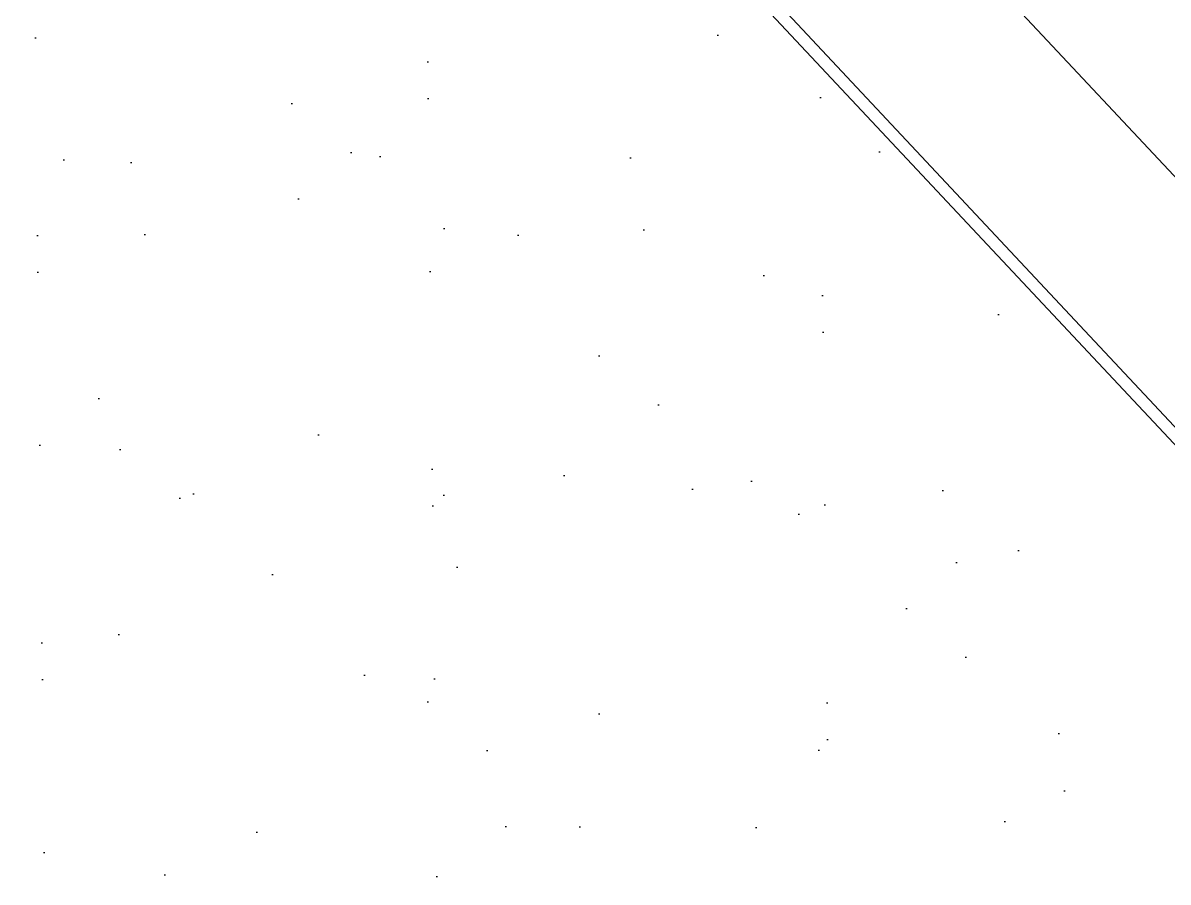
# Model space of a CAD drawing. Header units: metres. Extents: x 1796 to 2240, y -1398 to -999.
# Drawn here: x 1973.44 to 1996.9, y -1099.09 to -1081.5 of the extents above; entities that cross this region are included whole.
import ezdxf

# ---------------------------------------------------------------- set-up
doc = ezdxf.new("R2010")
doc.units = ezdxf.units.M
doc.header["$MEASUREMENT"] = 0
doc.layers.add('ARQUITETURA', color=253, linetype='CONTINUOUS')

msp = doc.modelspace()

# ---------------------------------------------------------------- hatches: boundary and pattern name
at = {"layer": 'ARQUITETURA'}
h = msp.add_hatch(dxfattribs=at)
h.set_pattern_fill('AR-SAND', color=116, scale=3, angle=-46.877, style=0)
h.set_pattern_definition([(350.623, (1466.5355, -762.2295), (4.08992, 4.08927), [0, -4.56, 0, -5.1, 0, -4.875]), (320.623, (1466.5355, -762.2295), (9.80883, 1.91215), [0, -2.46, 0, -4.11, 0, -1.575]), (280.623, (1464.013, -759.536), (6.39856, -6.807323), [0, -1.5, 0, -5.4, 0, -7.05]), (270.623, (1464.013, -759.536), (8.08648, -4.78256), [0, -0.75, 0, -3.54, 0, -4.05])])
edge = h.paths.add_edge_path()
edge.add_line((1975.606, -1066.674), (1974.637, -1065.639))
edge.add_line((1974.637, -1065.639), (1982.064, -1058.683))
edge.add_line((1982.064, -1058.683), (1966.688, -1042.265))
edge.add_line((1966.688, -1042.265), (1959.102, -1049.369))
edge.add_line((1959.102, -1049.369), (1960.264, -1050.61))
edge.add_line((1960.264, -1050.61), (1933.857, -1075.342))
edge.add_line((1933.857, -1075.342), (1952.762, -1095.528))
edge.add_line((1952.762, -1095.528), (1956.411, -1092.11))
edge.add_line((1956.411, -1092.11), (1958.223, -1094.044))
edge.add_line((1958.223, -1094.044), (1954.573, -1097.462))
edge.add_line((1954.573, -1097.462), (1972.833, -1116.959))
edge.add_arc((1973.247, -1274.849), 157.89, 75.30399, 90.15009, ccw=False)
edge.add_line((2013.302, -1122.124), (2015.597, -1109.849))
edge.add_arc((2010.779, -1108.954), 4.9, -10.5203, 43.1232)
edge.add_line((2014.355, -1105.605), (2002.802, -1093.268))
edge.add_line((2002.802, -1093.268), (2001.34, -1094.637))
edge.add_line((2001.34, -1094.637), (1975.364, -1066.9))
edge.add_line((1975.364, -1066.9), (1975.606, -1066.674))
h.paths.add_polyline_path([(2013.169, -1120.811), (2011.94, -1120.583), (2014.193, -1107.692), (2015.49, -1107.651)])

# ---------------------------------------------------------------- linework, layer by layer
for p, q in [((1973.673, -1065.192, 0), (2001.018, -1094.386, 0)), ((2001.2, -1094.215, 0), (1973.992, -1065.167, 0)), ((2003.769, -1091.837, 0), (1991.858, -1079.122, 0))]:
    msp.add_line(p, q, dxfattribs=at)

doc.saveas('drawing.dxf')
